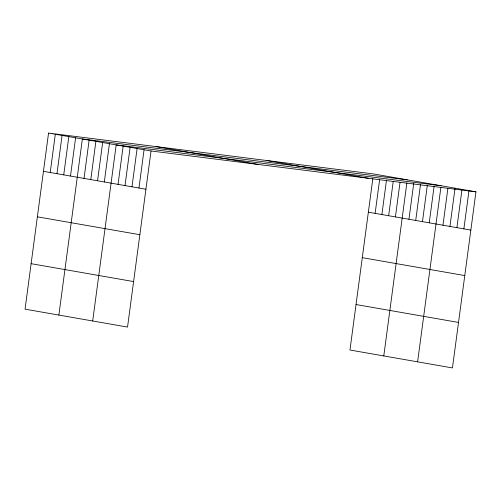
<?xml version="1.0" encoding="UTF-8"?>
<svg xmlns="http://www.w3.org/2000/svg" width="501" height="501" viewBox="0 0 501 501"><rect width="100%" height="100%" fill="white"/><g stroke="black" fill="none" stroke-linecap="round" stroke-linejoin="round"><path stroke-width="0.75" d="M48.547 133.072L25.05 309.167L127.536 327.072L151.033 150.976L48.547 133.072L373.464 173.928L475.95 191.833L452.453 367.928L349.967 350.024L372.85 178.519M50.206 172.507L55.31 134.255M56.97 173.69L62.074 135.433M63.733 174.874L68.837 136.616M70.497 176.051L75.601 137.8M58.867 315.073L82.364 138.977L407.282 179.84M84.024 178.419L89.128 140.161M90.787 179.602L95.891 141.345M97.551 180.78L102.661 142.522M104.321 181.963L109.425 143.706M92.691 320.984L116.188 144.889L441.105 185.746M118.048 184.362L123.158 146.104M125.018 185.577L130.122 147.325M131.988 186.798L137.092 148.54M138.959 188.013L144.063 149.755M375.124 213.37L379.614 179.702M381.887 214.547L386.484 180.116M388.651 215.731L393.247 181.299M395.414 216.914L400.011 182.483M383.791 355.935L406.875 182.896M408.941 219.275L413.745 183.316M415.711 220.459L420.508 184.5M422.475 221.642L427.272 185.677M429.238 222.82L434.135 186.096M417.609 361.841L440.899 187.274M442.972 225.218L447.869 188.495M449.936 226.439L455.046 188.182M456.906 227.654L462.01 189.397M463.876 228.876L468.98 190.618M151.033 150.976L475.95 191.833M266.244 160.445L368.73 178.35M155.767 146.555L258.253 164.46M368.36 212.186L470.846 230.091M43.443 171.329L145.929 189.234M362.292 257.671L464.778 275.575M37.375 216.814L139.86 234.719M356.036 304.539L458.521 322.444M31.118 263.683L133.604 281.581"/></g></svg>
